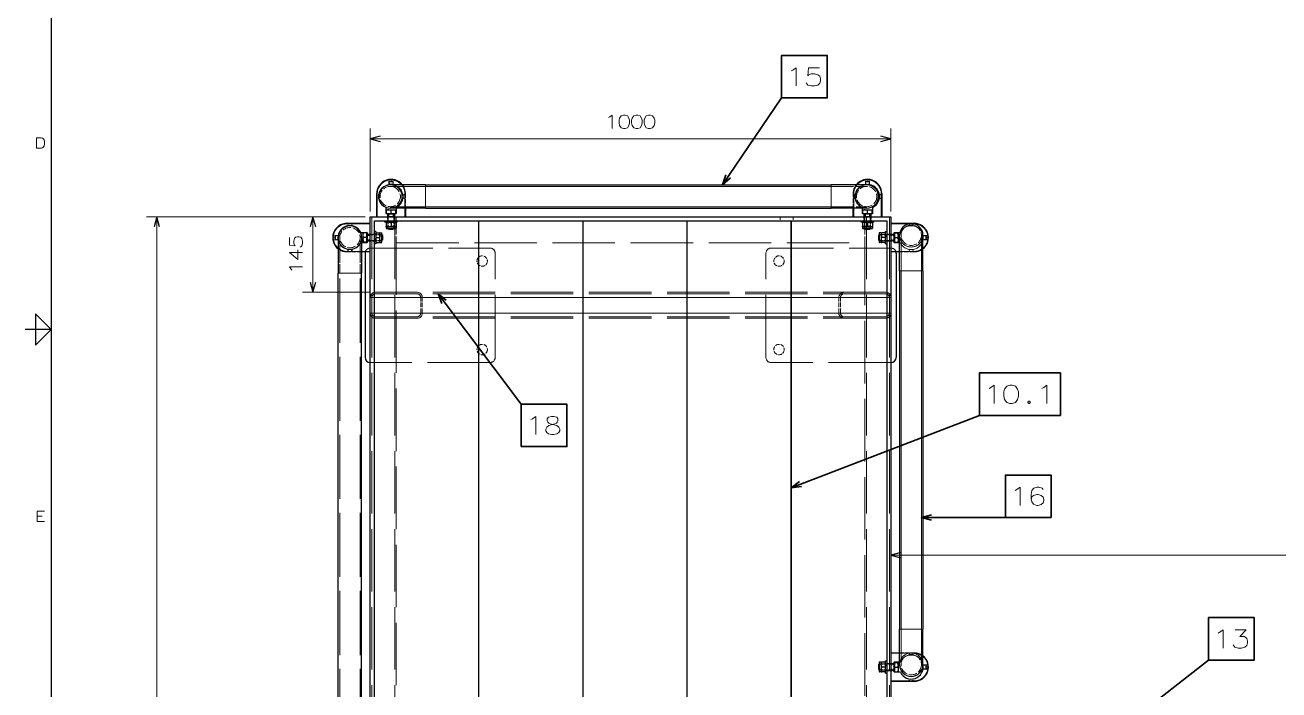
# Model space of a CAD drawing. Extents: x 5 to 836, y 5 to 589.
# Drawn here: x 5 to 245.8, y 227.8 to 355.5 of the extents above; entities that cross this region are included whole.
import ezdxf

# ---------------------------------------------------------------- set-up
doc = ezdxf.new("R2010")
doc.units = 0
doc.linetypes.add('DASHED', pattern=[15, 12, -3])

msp = doc.modelspace()

# ---------------------------------------------------------------- linework, layer by layer
at = {"color": 7, "lineweight": 25}
for p, q in [((10, 584), (10, 10)), ((72.54, 318.67), (72.54, 323.12)), ((81.93, 324.82), (75.13, 324.82)), ((81.93, 324.82), (159.83, 324.82)), ((166.63, 324.82), (159.83, 324.82)), ((169.54, 323.12), (169.54, 318.67)), ((74.32, 319.32), (74.32, 320.46)), ((81.93, 320.32), (75.13, 320.32)), ((76.27, 320.32), (76.27, 319.32)), ((78.04, 320.32), (78.04, 318.67)), ((81.93, 320.32), (159.83, 320.32)), ((166.63, 320.32), (159.83, 320.32)), ((164.04, 318.67), (164.04, 320.32)), ((165.82, 319.32), (165.82, 320.32)), ((167.77, 320.46), (167.77, 319.32)), ((71.29, 118.67), (71.29, 318.67)), ((71.29, 318.67), (171.29, 318.67)), ((72.09, 317.87), (170.49, 317.87)), ((72.09, 119.47), (72.09, 317.87)), ((74.09, 317.62), (74.09, 317.87)), ((76.22, 319.27), (74.37, 319.27)), ((74.39, 320.04), (74.39, 319.96)), ((74.39, 320.04), (74.86, 320.04)), ((74.39, 320.04), (74.39, 320.04)), ((74.39, 319.33), (74.39, 319.96)), ((74.39, 319.33), (75.29, 319.33)), ((74.46, 319.27), (74.46, 319.33)), ((74.86, 320.04), (76.19, 320.04)), ((75.29, 319.33), (75.29, 319.96)), ((75.29, 319.33), (76.19, 319.33)), ((76.12, 319.27), (76.12, 319.33)), ((76.19, 319.96), (76.19, 320.04)), ((76.19, 320.04), (76.19, 320.04)), ((76.19, 319.33), (76.19, 319.96)), ((76.49, 317.62), (76.49, 317.87)), ((92.09, 317.87), (92.09, 119.47)), ((92.1, 317.87), (92.1, 119.47)), ((112.09, 317.87), (112.09, 119.47)), ((112.1, 317.87), (112.1, 119.47)), ((132.09, 317.87), (132.09, 119.47)), ((132.1, 317.87), (132.1, 119.47)), ((152.09, 317.87), (152.09, 119.47)), ((152.1, 317.87), (152.1, 119.47)), ((165.59, 317.62), (165.59, 317.87)), ((167.72, 319.27), (165.87, 319.27)), ((165.89, 320.04), (165.89, 319.96)), ((165.89, 320.04), (166.36, 320.04)), ((165.89, 320.04), (165.89, 320.04)), ((165.89, 319.33), (165.89, 319.96)), ((165.89, 319.33), (166.79, 319.33)), ((165.96, 319.27), (165.96, 319.33)), ((166.36, 320.04), (167.69, 320.04)), ((166.79, 319.33), (166.79, 319.96)), ((166.79, 319.33), (167.69, 319.33)), ((167.62, 319.27), (167.62, 319.33)), ((167.69, 319.96), (167.69, 320.04)), ((167.69, 320.04), (167.69, 320.04)), ((167.69, 319.33), (167.69, 319.96)), ((167.99, 317.62), (167.99, 317.87)), ((170.49, 317.87), (170.49, 217.87)), ((171.29, 318.67), (171.29, 218.67)), ((66.84, 317.42), (71.29, 317.42)), ((69.51, 315.65), (70.64, 315.65)), ((70, 315.57), (69.92, 315.57)), ((69.92, 314.24), (69.92, 315.57)), ((69.92, 315.57), (69.92, 315.57)), ((70.63, 315.57), (70, 315.57)), ((70.63, 314.67), (70.63, 315.57)), ((70.69, 315.5), (70.63, 315.5)), ((70.69, 315.6), (70.69, 313.75)), ((72.34, 315.87), (72.09, 315.87)), ((72.34, 315.87), (72.34, 313.47)), ((72.34, 315.62), (72.42, 315.62)), ((72.42, 315.62), (73.06, 315.62)), ((73.14, 315.62), (73.06, 315.62)), ((73.14, 315.62), (73.51, 315.62)), ((73.14, 315.23), (73.14, 315.62)), ((73.54, 313.76), (73.54, 315.59)), ((76.49, 317.62), (74.09, 317.62)), ((74.34, 317.62), (74.34, 317.54)), ((74.34, 317.54), (74.34, 316.9)), ((74.34, 316.82), (74.34, 316.9)), ((74.34, 316.82), (74.34, 316.46)), ((74.34, 316.82), (74.73, 316.82)), ((74.38, 316.42), (76.21, 316.42)), ((74.82, 316.82), (74.73, 316.82)), ((74.88, 316.27), (74.73, 316.42)), ((74.9, 316.82), (74.82, 316.82)), ((74.88, 316.27), (75.7, 316.27)), ((74.9, 316.82), (75.68, 316.82)), ((75.29, 317.54), (75.29, 316.9)), ((75.77, 316.82), (75.68, 316.82)), ((75.7, 316.27), (75.85, 316.42)), ((75.85, 316.82), (75.77, 316.82)), ((75.85, 316.82), (76.24, 316.82)), ((76.24, 317.62), (76.24, 317.54)), ((76.24, 317.54), (76.24, 316.9)), ((76.24, 316.82), (76.24, 316.9)), ((76.24, 316.82), (76.24, 316.46)), ((167.99, 317.62), (165.59, 317.62)), ((165.84, 317.62), (165.84, 317.54)), ((165.84, 317.54), (165.84, 316.9)), ((165.84, 316.82), (165.84, 316.9)), ((165.84, 316.82), (165.84, 316.46)), ((165.84, 316.82), (166.23, 316.82)), ((165.88, 316.42), (167.71, 316.42)), ((166.32, 316.82), (166.23, 316.82)), ((166.38, 316.27), (166.23, 316.42)), ((166.4, 316.82), (166.32, 316.82)), ((166.38, 316.27), (167.2, 316.27)), ((166.4, 316.82), (167.18, 316.82)), ((166.79, 317.54), (166.79, 316.9)), ((167.27, 316.82), (167.18, 316.82)), ((167.2, 316.27), (167.35, 316.42)), ((167.35, 316.82), (167.27, 316.82)), ((167.35, 316.82), (167.74, 316.82)), ((167.74, 317.62), (167.74, 317.54)), ((167.74, 317.54), (167.74, 316.9)), ((167.74, 316.82), (167.74, 316.9)), ((167.74, 316.82), (167.74, 316.46)), ((169.04, 315.59), (169.04, 313.76)), ((169.44, 315.62), (169.08, 315.62)), ((169.44, 315.62), (169.44, 315.23)), ((169.44, 315.62), (169.52, 315.62)), ((170.16, 315.62), (169.52, 315.62)), ((170.24, 315.62), (170.16, 315.62)), ((170.24, 315.87), (170.49, 315.87)), ((170.24, 313.47), (170.24, 315.87)), ((171.29, 317.42), (175.74, 317.42)), ((171.89, 313.75), (171.89, 315.6)), ((171.89, 315.5), (171.95, 315.5)), ((171.94, 315.65), (173, 315.65)), ((171.95, 315.57), (172.58, 315.57)), ((171.95, 315.57), (171.95, 314.67)), ((172.66, 315.57), (172.58, 315.57)), ((172.66, 315.57), (172.66, 315.1)), ((172.66, 315.57), (172.66, 315.57)), ((65.14, 314.67), (65.14, 307.87)), ((69.64, 314.67), (69.64, 307.87)), ((70.64, 313.7), (69.64, 313.7)), ((69.92, 313.77), (69.92, 314.24)), ((69.92, 313.77), (70, 313.77)), ((69.92, 313.77), (69.92, 313.77)), ((70.63, 314.67), (70, 314.67)), ((70.63, 313.77), (70, 313.77)), ((70.63, 313.77), (70.63, 314.67)), ((70.69, 313.84), (70.63, 313.84)), ((72.34, 313.47), (72.09, 313.47)), ((72.34, 313.72), (72.42, 313.72)), ((72.42, 314.67), (73.06, 314.67)), ((72.42, 313.72), (73.06, 313.72)), ((73.14, 313.72), (73.06, 313.72)), ((73.14, 315.23), (73.14, 315.15)), ((73.14, 315.15), (73.14, 315.06)), ((73.14, 314.28), (73.14, 315.06)), ((73.14, 314.28), (73.14, 314.2)), ((73.14, 314.2), (73.14, 314.11)), ((73.14, 313.72), (73.14, 314.11)), ((73.14, 313.72), (73.51, 313.72)), ((73.69, 315.08), (73.54, 315.23)), ((73.69, 314.26), (73.54, 314.11)), ((73.69, 314.26), (73.69, 315.08)), ((168.89, 315.08), (169.04, 315.23)), ((168.89, 315.08), (168.89, 314.26)), ((168.89, 314.26), (169.04, 314.11)), ((169.44, 313.72), (169.08, 313.72)), ((169.44, 315.15), (169.44, 315.23)), ((169.44, 315.06), (169.44, 315.15)), ((169.44, 315.06), (169.44, 314.28)), ((169.44, 314.2), (169.44, 314.28)), ((169.44, 314.11), (169.44, 314.2)), ((169.44, 314.11), (169.44, 313.72)), ((169.44, 313.72), (169.52, 313.72)), ((170.16, 314.67), (169.52, 314.67)), ((170.16, 313.72), (169.52, 313.72)), ((170.24, 313.72), (170.16, 313.72)), ((170.24, 313.47), (170.49, 313.47)), ((171.89, 313.84), (171.95, 313.84)), ((172.94, 313.7), (171.94, 313.7)), ((171.95, 314.67), (172.58, 314.67)), ((171.95, 314.67), (171.95, 313.77)), ((171.95, 313.77), (172.58, 313.77)), ((172.58, 313.77), (172.66, 313.77)), ((172.66, 315.1), (172.66, 313.77)), ((172.66, 313.77), (172.66, 313.77)), ((172.94, 308.32), (172.94, 315.12)), ((177.44, 308.32), (177.44, 315.12)), ((71.29, 311.92), (69.64, 311.92)), ((70.29, 311.67), (70.29, 291.67)), ((172.94, 311.92), (171.29, 311.92)), ((172.29, 311.67), (172.29, 291.67)), ((172.94, 308.32), (172.94, 239.42)), ((177.44, 308.32), (177.44, 239.42)), ((65.14, 218.67), (65.14, 307.87)), ((69.64, 218.67), (69.64, 307.87)), ((10, 297), (7, 300)), ((7, 300), (7, 294)), ((10, 297), (5, 297)), ((10, 297), (7, 294)), ((172.94, 232.62), (172.94, 239.42)), ((177.44, 232.62), (177.44, 239.42)), ((171.29, 234.92), (172.94, 234.92)), ((168.89, 232.58), (169.04, 232.73)), ((168.89, 232.58), (168.89, 231.76)), ((168.89, 231.76), (169.04, 231.61)), ((169.04, 233.09), (169.04, 231.26)), ((169.44, 233.12), (169.08, 233.12)), ((169.44, 231.22), (169.08, 231.22)), ((169.44, 233.12), (169.44, 232.73)), ((169.44, 233.12), (169.52, 233.12)), ((169.44, 232.65), (169.44, 232.73)), ((169.44, 232.56), (169.44, 232.65)), ((169.44, 232.56), (169.44, 231.78)), ((169.44, 231.7), (169.44, 231.78)), ((169.44, 231.61), (169.44, 231.7)), ((169.44, 231.61), (169.44, 231.22)), ((169.44, 231.22), (169.52, 231.22)), ((170.16, 233.12), (169.52, 233.12)), ((170.16, 232.17), (169.52, 232.17)), ((170.16, 231.22), (169.52, 231.22)), ((170.24, 233.12), (170.16, 233.12)), ((170.24, 231.22), (170.16, 231.22)), ((170.24, 233.37), (170.49, 233.37)), ((170.24, 230.97), (170.24, 233.37)), ((171.89, 231.25), (171.89, 233.1)), ((171.89, 233), (171.95, 233)), ((171.89, 231.34), (171.95, 231.34)), ((171.94, 233.15), (172.94, 233.15)), ((173.08, 231.2), (171.94, 231.2)), ((171.95, 233.07), (172.58, 233.07)), ((171.95, 233.07), (171.95, 232.17)), ((171.95, 232.17), (172.58, 232.17)), ((171.95, 232.17), (171.95, 231.27)), ((171.95, 231.27), (172.58, 231.27)), ((172.66, 233.07), (172.58, 233.07)), ((172.58, 231.27), (172.66, 231.27)), ((172.66, 233.07), (172.66, 232.6)), ((172.66, 233.07), (172.66, 233.07)), ((172.66, 232.6), (172.66, 231.27)), ((172.66, 231.27), (172.66, 231.27)), ((170.24, 230.97), (170.49, 230.97)), ((175.74, 229.42), (171.29, 229.42))]:
    msp.add_line(p, q, dxfattribs=at)
at = {"color": 7, "lineweight": 9}
for p, q in [((71.29, 319.67), (71.29, 335.67)), ((171.29, 319.67), (171.29, 335.67)), ((71.29, 333.67), (171.29, 333.67)), ((72.54, 323.12), (72.64, 323.12)), ((72.64, 318.67), (72.64, 323.12)), ((81.93, 320.32), (81.93, 324.82)), ((159.83, 320.32), (159.83, 324.82)), ((169.44, 323.12), (169.44, 318.67)), ((169.54, 323.12), (169.44, 323.12)), ((77.94, 320.32), (77.94, 318.67)), ((164.14, 318.67), (164.14, 320.32)), ((70.29, 318.67), (28.29, 318.67)), ((30.29, 118.67), (30.29, 318.67)), ((70.29, 318.67), (58.29, 318.67)), ((60.29, 304.17), (60.29, 318.67)), ((66.84, 317.42), (66.84, 317.32)), ((66.84, 317.32), (71.29, 317.32)), ((73.51, 313.72), (73.51, 315.62)), ((74.34, 316.46), (76.24, 316.46)), ((74.76, 316.39), (74.76, 316.42)), ((75.82, 316.39), (75.82, 316.42)), ((165.84, 316.46), (167.74, 316.46)), ((166.26, 316.39), (166.26, 316.42)), ((167.32, 316.39), (167.32, 316.42)), ((169.08, 315.62), (169.08, 313.72)), ((171.29, 317.32), (174.72, 317.32)), ((175.66, 317.32), (175.74, 317.32)), ((175.74, 317.42), (175.74, 317.32)), ((73.57, 315.2), (73.54, 315.2)), ((73.57, 314.15), (73.54, 314.15)), ((169.01, 315.2), (169.04, 315.2)), ((169.01, 314.15), (169.04, 314.15)), ((71.29, 312.02), (69.64, 312.02)), ((172.94, 312.02), (171.29, 312.02)), ((172.94, 308.32), (177.44, 308.32)), ((69.64, 307.87), (65.14, 307.87)), ((71.29, 304.17), (58.29, 304.17)), ((171.29, 253.67), (521.29, 253.67)), ((172.94, 239.42), (177.44, 239.42)), ((171.29, 234.82), (172.94, 234.82)), ((169.01, 232.7), (169.04, 232.7)), ((169.01, 231.65), (169.04, 231.65)), ((169.08, 233.12), (169.08, 231.22)), ((175.74, 229.52), (171.29, 229.52)), ((175.74, 229.42), (175.74, 229.52))]:
    msp.add_line(p, q, dxfattribs=at)
at = {"color": 7, "linetype": 'DASHED', "lineweight": 9, "ltscale": 0.025145}
for p, q in [((74.89, 324.84), (74.89, 325.84)), ((75.69, 324.84), (75.69, 325.84)), ((166.39, 324.84), (166.39, 325.84)), ((167.19, 324.84), (167.19, 325.84)), ((65.13, 315.07), (64.12, 315.07)), ((65.13, 314.27), (64.12, 314.27)), ((177.46, 315.07), (178.46, 315.07)), ((177.46, 314.27), (178.46, 314.27)), ((177.46, 232.57), (178.46, 232.57)), ((177.46, 231.77), (178.46, 231.77))]:
    msp.add_line(p, q, dxfattribs=at)
at = {"color": 7, "linetype": 'DASHED', "lineweight": 9, "ltscale": 0.011547}
for p, q in [((75.29, 325.6), (74.89, 325.37)), ((75.29, 325.6), (75.69, 325.37)), ((166.79, 325.6), (166.39, 325.37)), ((166.79, 325.6), (167.19, 325.37)), ((64.36, 314.67), (64.59, 314.27)), ((178.22, 314.67), (177.99, 314.27)), ((178.22, 232.17), (177.99, 232.57)), ((178.22, 232.17), (177.99, 231.77))]:
    msp.add_line(p, q, dxfattribs=at)
at = {"color": 7, "linetype": 'DASHED', "lineweight": 9, "ltscale": 0.018776}
for p, q in [((75.64, 325.37), (74.89, 325.37)), ((75.69, 325.37), (74.94, 325.37)), ((167.14, 325.37), (166.39, 325.37)), ((167.19, 325.37), (166.44, 325.37)), ((64.59, 315.07), (64.59, 314.32)), ((64.59, 315.02), (64.59, 314.27)), ((177.99, 314.32), (177.99, 315.07)), ((177.99, 314.27), (177.99, 315.02)), ((177.99, 231.82), (177.99, 232.57)), ((177.99, 231.77), (177.99, 232.52))]:
    msp.add_line(p, q, dxfattribs=at)
at = {"color": 7, "linetype": 'DASHED', "lineweight": 9, "ltscale": 0.013376}
for p, q in [((74.89, 324.84), (74.89, 325.37)), ((75.69, 324.84), (75.69, 325.37)), ((166.39, 324.84), (166.39, 325.37)), ((167.19, 324.84), (167.19, 325.37)), ((65.13, 315.07), (64.59, 315.07)), ((65.13, 314.27), (64.59, 314.27)), ((177.46, 315.07), (177.99, 315.07)), ((177.46, 314.27), (177.99, 314.27)), ((177.46, 232.57), (177.99, 232.57)), ((177.46, 231.77), (177.99, 231.77))]:
    msp.add_line(p, q, dxfattribs=at)
at = {"color": 7, "linetype": 'DASHED', "lineweight": 9, "ltscale": 0.025099}
for p, q in [((74.96, 324.85), (74.96, 325.85)), ((75.62, 324.85), (75.62, 325.85)), ((166.46, 324.85), (166.46, 325.85)), ((167.12, 324.85), (167.12, 325.85))]:
    msp.add_line(p, q, dxfattribs=at)
at = {"color": 7, "linetype": 'DASHED', "lineweight": 9, "ltscale": 0.0025}
for p, q in [((72.54, 323.12), (72.64, 323.12)), ((78.04, 323.12), (77.94, 323.12)), ((78.04, 323.12), (77.94, 323.12)), ((164.04, 323.12), (164.14, 323.12)), ((164.04, 323.12), (164.14, 323.12)), ((169.54, 323.12), (169.44, 323.12)), ((66.84, 311.92), (66.84, 312.02)), ((66.84, 311.92), (66.84, 312.02)), ((175.74, 311.92), (175.74, 312.02)), ((175.74, 311.92), (175.74, 312.02)), ((175.74, 234.92), (175.74, 234.82)), ((175.74, 234.92), (175.74, 234.82)), ((175.74, 229.42), (175.74, 229.52))]:
    msp.add_line(p, q, dxfattribs=at)
at = {"color": 7, "linetype": 'DASHED', "lineweight": 9, "ltscale": 0.012126}
for p, q in [((72.54, 322.97), (73.03, 322.97)), ((77.56, 322.97), (78.04, 322.97)), ((164.04, 322.97), (164.53, 322.97)), ((169.06, 322.97), (169.54, 322.97)), ((72.54, 322.17), (73.03, 322.17)), ((77.56, 322.17), (78.04, 322.17)), ((164.04, 322.17), (164.53, 322.17)), ((169.06, 322.17), (169.54, 322.17)), ((66.99, 316.94), (66.99, 317.42)), ((67.79, 316.94), (67.79, 317.42)), ((174.79, 317.42), (174.79, 316.94)), ((175.59, 317.42), (175.59, 316.94)), ((66.99, 311.92), (66.99, 312.41)), ((67.79, 311.92), (67.79, 312.41)), ((174.79, 312.41), (174.79, 311.92)), ((175.59, 312.41), (175.59, 311.92)), ((174.79, 234.92), (174.79, 234.44)), ((175.59, 234.92), (175.59, 234.44))]:
    msp.add_line(p, q, dxfattribs=at)
at = {"color": 7, "linetype": 'DASHED', "lineweight": 9, "ltscale": 0.011853}
for p, q in [((72.54, 322.91), (73.01, 322.91)), ((164.04, 322.91), (164.51, 322.91)), ((169.07, 322.91), (169.54, 322.91)), ((72.54, 322.24), (73.01, 322.24)), ((164.04, 322.24), (164.51, 322.24)), ((169.07, 322.24), (169.54, 322.24)), ((67.06, 316.95), (67.06, 317.42)), ((67.72, 316.95), (67.72, 317.42)), ((174.86, 317.42), (174.86, 316.95)), ((175.52, 317.42), (175.52, 316.95)), ((174.86, 234.92), (174.86, 234.45)), ((175.52, 234.92), (175.52, 234.45))]:
    msp.add_line(p, q, dxfattribs=at)
at = {"color": 7, "linetype": 'DASHED', "lineweight": 9, "ltscale": 0.11125}
for p, q in [((72.64, 323.12), (72.64, 318.67)), ((77.94, 323.12), (77.94, 318.67)), ((164.14, 323.12), (164.14, 318.67)), ((169.44, 323.12), (169.44, 318.67)), ((66.84, 317.32), (71.29, 317.32)), ((175.74, 317.32), (171.29, 317.32)), ((66.84, 312.02), (71.29, 312.02)), ((175.74, 312.02), (171.29, 312.02)), ((175.74, 234.82), (171.29, 234.82)), ((175.74, 229.52), (171.29, 229.52))]:
    msp.add_line(p, q, dxfattribs=at)
at = {"color": 7, "linetype": 'DASHED', "lineweight": 9, "ltscale": 5.73221e-05}
for p, q in [((73.03, 322.97), (73.03, 322.97)), ((169.06, 322.97), (169.06, 322.97))]:
    msp.add_line(p, q, dxfattribs=at)
at = {"color": 7, "linetype": 'DASHED', "lineweight": 9, "ltscale": 0.17}
for p, q in [((81.93, 324.52), (75.13, 324.52)), ((166.63, 324.52), (159.83, 324.52)), ((81.93, 320.62), (75.13, 320.62)), ((166.63, 320.62), (159.83, 320.62)), ((65.44, 314.67), (65.44, 307.87)), ((69.34, 314.67), (69.34, 307.87)), ((173.24, 308.32), (173.24, 315.12)), ((177.14, 308.32), (177.14, 315.12)), ((173.24, 232.62), (173.24, 239.42)), ((177.14, 232.62), (177.14, 239.42))]:
    msp.add_line(p, q, dxfattribs=at)
at = {"color": 7, "linetype": 'DASHED', "lineweight": 9}
for p, q in [((76.25, 324.52), (165.51, 324.52)), ((81.93, 324.52), (159.83, 324.52)), ((76.25, 320.62), (165.51, 320.62)), ((81.93, 320.62), (159.83, 320.62)), ((71.59, 318.67), (71.59, 218.67)), ((75.99, 318.67), (75.99, 218.67)), ((166.59, 318.67), (166.59, 218.67)), ((170.99, 318.67), (170.99, 218.67)), ((65.44, 219.8), (65.44, 313.55)), ((69.34, 219.8), (69.34, 313.55)), ((76.29, 123.67), (76.29, 313.67)), ((76.29, 313.67), (166.29, 313.67)), ((166.29, 313.67), (166.29, 213.67)), ((173.24, 314), (173.24, 233.75)), ((177.14, 314), (177.14, 233.75)), ((71.29, 312.67), (94.29, 312.67)), ((95.29, 291.67), (95.29, 311.67)), ((147.29, 291.67), (147.29, 311.67)), ((148.29, 312.67), (171.29, 312.67)), ((173.24, 308.32), (173.24, 239.42)), ((177.14, 308.32), (177.14, 239.42)), ((65.44, 129.47), (65.44, 307.87)), ((69.34, 129.47), (69.34, 307.87)), ((170.29, 304.17), (72.29, 304.17)), ((170.29, 303.87), (72.29, 303.87)), ((171.29, 303.17), (71.29, 303.17)), ((170.99, 303.17), (71.59, 303.17)), ((161.59, 303.17), (80.99, 303.17)), ((161.29, 303.17), (81.29, 303.17)), ((171.29, 300.17), (71.29, 300.17)), ((170.99, 300.17), (71.59, 300.17)), ((170.29, 299.47), (72.29, 299.47)), ((170.29, 299.17), (72.29, 299.17)), ((161.59, 300.17), (80.99, 300.17)), ((161.29, 300.17), (81.29, 300.17)), ((94.29, 290.67), (71.29, 290.67)), ((171.29, 290.67), (148.29, 290.67))]:
    msp.add_line(p, q, dxfattribs=at)
at = {"color": 7, "linetype": 'DASHED', "lineweight": 9, "ltscale": 0.011854}
for p, q in [((77.57, 322.91), (78.04, 322.91)), ((77.57, 322.24), (78.04, 322.24)), ((67.06, 311.92), (67.06, 312.4)), ((67.72, 311.92), (67.72, 312.4)), ((174.86, 312.4), (174.86, 311.92)), ((175.52, 312.4), (175.52, 311.92)), ((174.86, 229.9), (174.86, 229.42)), ((175.52, 229.9), (175.52, 229.42))]:
    msp.add_line(p, q, dxfattribs=at)
at = {"color": 7, "linetype": 'DASHED', "lineweight": 9, "ltscale": 0.07}
for p, q in [((77.94, 323.12), (77.94, 320.32)), ((78.04, 323.12), (78.04, 320.32)), ((164.04, 320.32), (164.04, 323.12)), ((164.14, 320.32), (164.14, 323.12)), ((69.64, 312.02), (66.84, 312.02)), ((69.64, 311.92), (66.84, 311.92)), ((175.74, 312.02), (172.94, 312.02)), ((175.74, 311.92), (172.94, 311.92)), ((172.94, 234.92), (175.74, 234.92)), ((172.94, 234.82), (175.74, 234.82))]:
    msp.add_line(p, q, dxfattribs=at)
at = {"color": 7, "linetype": 'DASHED', "lineweight": 9, "ltscale": 0.1125}
for p, q in [((81.93, 320.32), (81.93, 324.82)), ((159.83, 320.32), (159.83, 324.82)), ((172.94, 308.32), (177.44, 308.32)), ((69.64, 307.87), (65.14, 307.87)), ((172.94, 239.42), (177.44, 239.42))]:
    msp.add_line(p, q, dxfattribs=at)
at = {"color": 7, "linetype": 'DASHED', "lineweight": 9, "ltscale": 0.097501}
for p, q in [((81.93, 320.62), (81.93, 324.52)), ((81.93, 320.62), (81.93, 324.52)), ((159.83, 320.62), (159.83, 324.52)), ((159.83, 320.62), (159.83, 324.52)), ((69.34, 307.87), (65.44, 307.87)), ((69.34, 307.87), (65.44, 307.87))]:
    msp.add_line(p, q, dxfattribs=at)
at = {"color": 7, "linetype": 'DASHED', "lineweight": 9, "ltscale": 5.80737e-05}
for p, q in [((73.03, 322.17), (73.03, 322.18)), ((169.06, 322.17), (169.06, 322.18)), ((175.59, 229.91), (175.59, 229.91))]:
    msp.add_line(p, q, dxfattribs=at)
at = {"color": 7, "linetype": 'DASHED', "lineweight": 9, "ltscale": 0.003383}
for p, q in [((76.27, 320.46), (76.27, 320.32)), ((165.82, 320.32), (165.82, 320.46)), ((69.64, 313.7), (69.51, 313.7)), ((173.08, 313.7), (172.94, 313.7)), ((172.94, 233.15), (173.08, 233.15))]:
    msp.add_line(p, q, dxfattribs=at)
at = {"color": 7, "linetype": 'DASHED', "lineweight": 9, "ltscale": 0.015}
for p, q in [((74.59, 318.67), (74.59, 319.27)), ((74.59, 318.67), (74.59, 319.27)), ((74.89, 318.67), (74.89, 319.27)), ((75.69, 318.67), (75.69, 319.27)), ((75.99, 318.67), (75.99, 319.27)), ((75.99, 318.67), (75.99, 319.27)), ((166.09, 318.67), (166.09, 319.27)), ((166.09, 318.67), (166.09, 319.27)), ((166.39, 318.67), (166.39, 319.27)), ((167.19, 318.67), (167.19, 319.27)), ((167.49, 318.67), (167.49, 319.27)), ((167.49, 318.67), (167.49, 319.27)), ((71.29, 315.37), (70.69, 315.37)), ((71.29, 315.37), (70.69, 315.37)), ((71.29, 315.07), (70.69, 315.07)), ((71.29, 314.27), (70.69, 314.27)), ((71.29, 313.97), (70.69, 313.97)), ((71.29, 313.97), (70.69, 313.97)), ((171.29, 315.37), (171.89, 315.37)), ((171.29, 315.37), (171.89, 315.37)), ((171.29, 315.07), (171.89, 315.07)), ((171.29, 314.27), (171.89, 314.27)), ((171.29, 313.97), (171.89, 313.97)), ((171.29, 313.97), (171.89, 313.97)), ((171.29, 232.87), (171.89, 232.87)), ((171.29, 232.87), (171.89, 232.87)), ((171.29, 232.57), (171.89, 232.57)), ((171.29, 231.77), (171.89, 231.77)), ((171.29, 231.47), (171.89, 231.47)), ((171.29, 231.47), (171.89, 231.47))]:
    msp.add_line(p, q, dxfattribs=at)
at = {"color": 7, "linetype": 'DASHED', "lineweight": 9, "ltscale": 0.02}
for p, q in [((74.59, 317.87), (74.59, 318.67)), ((74.59, 317.87), (74.59, 318.67)), ((75.99, 317.87), (75.99, 318.67)), ((75.99, 317.87), (75.99, 318.67)), ((150.04, 318.67), (150.04, 317.87)), ((152.54, 318.67), (152.54, 317.87)), ((166.09, 317.87), (166.09, 318.67)), ((166.09, 317.87), (166.09, 318.67)), ((167.49, 317.87), (167.49, 318.67)), ((167.49, 317.87), (167.49, 318.67)), ((72.09, 315.37), (71.29, 315.37)), ((72.09, 315.37), (71.29, 315.37)), ((72.09, 313.97), (71.29, 313.97)), ((72.09, 313.97), (71.29, 313.97)), ((170.49, 315.37), (171.29, 315.37)), ((170.49, 315.37), (171.29, 315.37)), ((170.49, 313.97), (171.29, 313.97)), ((170.49, 313.97), (171.29, 313.97)), ((170.49, 232.87), (171.29, 232.87)), ((170.49, 232.87), (171.29, 232.87)), ((170.49, 231.47), (171.29, 231.47)), ((170.49, 231.47), (171.29, 231.47))]:
    msp.add_line(p, q, dxfattribs=at)
at = {"color": 7, "linetype": 'DASHED', "lineweight": 9, "ltscale": 0.00625}
for p, q in [((74.64, 317.62), (74.64, 317.87)), ((75.94, 317.62), (75.94, 317.87)), ((166.14, 317.62), (166.14, 317.87)), ((167.44, 317.62), (167.44, 317.87)), ((72.34, 315.32), (72.09, 315.32)), ((72.34, 314.02), (72.09, 314.02)), ((170.24, 315.32), (170.49, 315.32)), ((170.24, 314.02), (170.49, 314.02)), ((170.24, 232.82), (170.49, 232.82)), ((170.24, 231.52), (170.49, 231.52))]:
    msp.add_line(p, q, dxfattribs=at)
at = {"color": 7, "linetype": 'DASHED', "lineweight": 9, "ltscale": 0.029268}
for p, q in [((75.88, 319.21), (74.71, 319.21)), ((75.88, 319.21), (74.71, 319.21)), ((167.38, 319.21), (166.21, 319.21)), ((167.38, 319.21), (166.21, 319.21)), ((74.71, 316.45), (75.88, 316.45)), ((74.71, 316.45), (75.88, 316.45)), ((166.21, 316.45), (167.38, 316.45)), ((166.21, 316.45), (167.38, 316.45)), ((169.07, 232.76), (169.07, 231.59)), ((169.07, 232.76), (169.07, 231.59)), ((171.83, 231.59), (171.83, 232.76)), ((171.83, 231.59), (171.83, 232.76))]:
    msp.add_line(p, q, dxfattribs=at)
at = {"color": 7, "linetype": 'DASHED', "lineweight": 9, "ltscale": 0.069125}
for p, q in [((74.71, 319.21), (74.71, 316.45)), ((75.88, 319.21), (75.88, 316.45)), ((166.21, 319.21), (166.21, 316.45)), ((167.38, 319.21), (167.38, 316.45)), ((70.75, 315.26), (73.52, 315.26)), ((70.75, 314.09), (73.52, 314.09)), ((171.83, 315.26), (169.07, 315.26)), ((171.83, 314.09), (169.07, 314.09)), ((171.83, 232.76), (169.07, 232.76)), ((171.83, 231.59), (169.07, 231.59))]:
    msp.add_line(p, q, dxfattribs=at)
at = {"color": 7, "linetype": 'DASHED', "lineweight": 9, "ltscale": 0.002927}
for p, q in [((74.76, 318.74), (74.71, 318.84)), ((74.76, 318.74), (74.71, 318.84)), ((75.82, 318.74), (75.88, 318.84)), ((75.82, 318.74), (75.88, 318.84)), ((166.26, 318.74), (166.21, 318.84)), ((166.26, 318.74), (166.21, 318.84)), ((167.32, 318.74), (167.38, 318.84)), ((167.32, 318.74), (167.38, 318.84)), ((71.22, 315.2), (71.12, 315.26)), ((71.22, 315.2), (71.12, 315.26)), ((71.22, 314.15), (71.12, 314.09)), ((71.22, 314.15), (71.12, 314.09)), ((171.36, 315.2), (171.46, 315.26)), ((171.36, 315.2), (171.46, 315.26)), ((171.36, 314.15), (171.46, 314.09)), ((171.36, 314.15), (171.46, 314.09)), ((171.36, 232.7), (171.46, 232.76)), ((171.36, 232.7), (171.46, 232.76)), ((171.36, 231.65), (171.46, 231.59)), ((171.36, 231.65), (171.46, 231.59))]:
    msp.add_line(p, q, dxfattribs=at)
at = {"color": 7, "linetype": 'DASHED', "lineweight": 9, "ltscale": 0.027477}
for p, q in [((74.71, 318.74), (75.8, 318.74)), ((166.21, 318.74), (167.3, 318.74)), ((71.22, 314.09), (71.22, 315.19)), ((171.36, 315.26), (171.36, 314.16)), ((171.36, 232.76), (171.36, 231.66))]:
    msp.add_line(p, q, dxfattribs=at)
at = {"color": 7, "linetype": 'DASHED', "lineweight": 9, "ltscale": 0.057375}
for p, q in [((74.76, 316.45), (74.76, 318.74)), ((75.82, 316.45), (75.82, 318.74)), ((166.26, 316.45), (166.26, 318.74)), ((167.32, 316.45), (167.32, 318.74)), ((73.52, 315.2), (71.22, 315.2)), ((73.52, 314.15), (71.22, 314.15)), ((169.07, 315.2), (171.36, 315.2)), ((169.07, 314.15), (171.36, 314.15)), ((169.07, 232.7), (171.36, 232.7)), ((169.07, 231.65), (171.36, 231.65))]:
    msp.add_line(p, q, dxfattribs=at)
at = {"color": 7, "linetype": 'DASHED', "lineweight": 9, "ltscale": 0.015684}
for p, q in [((75.29, 319.33), (75.29, 319.96)), ((166.79, 319.33), (166.79, 319.96)), ((70.63, 314.67), (70, 314.67)), ((171.95, 314.67), (172.58, 314.67)), ((171.95, 232.17), (172.58, 232.17))]:
    msp.add_line(p, q, dxfattribs=at)
at = {"color": 7, "linetype": 'DASHED', "lineweight": 9, "ltscale": 0.001791}
for p, q in [((75.8, 318.74), (75.88, 318.74)), ((167.3, 318.74), (167.38, 318.74)), ((71.22, 315.19), (71.22, 315.26)), ((171.36, 314.16), (171.36, 314.09)), ((171.36, 231.66), (171.36, 231.59))]:
    msp.add_line(p, q, dxfattribs=at)
at = {"color": 7, "linetype": 'DASHED', "lineweight": 9, "ltscale": 0.125}
for p, q in [((76.29, 318.67), (76.29, 313.67)), ((166.29, 318.67), (166.29, 313.67))]:
    msp.add_line(p, q, dxfattribs=at)
at = {"color": 7, "linetype": 'DASHED', "lineweight": 9, "ltscale": 0.002499}
for p, q in [((66.84, 317.42), (66.84, 317.32)), ((175.74, 317.42), (175.74, 317.32))]:
    msp.add_line(p, q, dxfattribs=at)
at = {"color": 7, "linetype": 'DASHED', "lineweight": 9, "ltscale": 5.7459e-05}
for p, q in [((66.99, 316.94), (66.99, 316.94)), ((67.79, 316.94), (67.79, 316.94))]:
    msp.add_line(p, q, dxfattribs=at)
at = {"color": 7, "linetype": 'DASHED', "lineweight": 9, "ltscale": 0.011875}
for p, q in [((73.14, 315.15), (73.14, 315.62)), ((75.77, 316.82), (76.24, 316.82)), ((165.84, 316.82), (166.32, 316.82)), ((167.27, 316.82), (167.74, 316.82)), ((169.44, 315.62), (169.44, 315.15)), ((73.14, 313.72), (73.14, 314.2)), ((169.44, 314.2), (169.44, 313.72)), ((169.44, 233.12), (169.44, 232.65)), ((169.44, 231.7), (169.44, 231.22))]:
    msp.add_line(p, q, dxfattribs=at)
at = {"color": 7, "linetype": 'DASHED', "lineweight": 9, "ltscale": 0.0475}
for p, q in [((73.51, 313.72), (73.51, 315.62)), ((74.34, 316.46), (76.24, 316.46)), ((169.08, 315.62), (169.08, 313.72)), ((169.08, 233.12), (169.08, 231.22))]:
    msp.add_line(p, q, dxfattribs=at)
at = {"color": 7, "linetype": 'DASHED', "lineweight": 9, "ltscale": 0.011874}
msp.add_line((74.34, 316.82), (74.82, 316.82), dxfattribs=at)
at = {"color": 7, "linetype": 'DASHED', "lineweight": 9, "ltscale": 0.03}
for p, q in [((74.69, 317.62), (74.69, 316.42)), ((75.89, 317.62), (75.89, 316.42)), ((166.19, 317.62), (166.19, 316.42)), ((167.39, 317.62), (167.39, 316.42)), ((72.34, 315.27), (73.54, 315.27)), ((72.34, 314.07), (73.54, 314.07)), ((170.24, 315.27), (169.04, 315.27)), ((170.24, 314.07), (169.04, 314.07)), ((170.24, 232.77), (169.04, 232.77)), ((170.24, 231.57), (169.04, 231.57))]:
    msp.add_line(p, q, dxfattribs=at)
at = {"color": 7, "linetype": 'DASHED', "lineweight": 9, "ltscale": 0.000884207}
for p, q in [((74.73, 316.42), (74.71, 316.45)), ((75.85, 316.42), (75.88, 316.45)), ((166.23, 316.42), (166.21, 316.45)), ((167.35, 316.42), (167.38, 316.45)), ((73.54, 315.23), (73.52, 315.26)), ((169.04, 315.23), (169.07, 315.26))]:
    msp.add_line(p, q, dxfattribs=at)
at = {"color": 7, "linetype": 'DASHED', "lineweight": 9, "ltscale": 0.000624084}
for p, q in [((74.76, 316.42), (74.76, 316.45)), ((75.82, 316.42), (75.82, 316.45)), ((166.26, 316.42), (166.26, 316.45)), ((167.32, 316.42), (167.32, 316.45)), ((73.54, 315.2), (73.52, 315.2)), ((73.54, 314.15), (73.52, 314.15)), ((169.04, 315.2), (169.07, 315.2)), ((169.04, 314.15), (169.07, 314.15)), ((169.04, 232.7), (169.07, 232.7)), ((169.04, 231.65), (169.07, 231.65))]:
    msp.add_line(p, q, dxfattribs=at)
at = {"color": 7, "linetype": 'DASHED', "lineweight": 9, "ltscale": 0.015902}
for p, q in [((75.29, 317.54), (75.29, 316.9)), ((166.79, 317.54), (166.79, 316.9)), ((72.42, 314.67), (73.06, 314.67)), ((170.16, 314.67), (169.52, 314.67)), ((170.16, 232.17), (169.52, 232.17))]:
    msp.add_line(p, q, dxfattribs=at)
at = {"color": 7, "linetype": 'DASHED', "lineweight": 9, "ltscale": 0.047499}
msp.add_line((165.84, 316.46), (167.74, 316.46), dxfattribs=at)
at = {"color": 7, "linetype": 'DASHED', "lineweight": 9, "ltscale": 0.00183}
msp.add_line((173, 315.65), (173.08, 315.65), dxfattribs=at)
at = {"color": 7, "linetype": 'DASHED', "lineweight": 9, "ltscale": 0.023585}
msp.add_line((174.72, 317.32), (175.66, 317.32), dxfattribs=at)
at = {"color": 7, "linetype": 'DASHED', "lineweight": 9, "ltscale": 5.78339e-05}
msp.add_line((174.79, 316.94), (174.79, 316.94), dxfattribs=at)
at = {"color": 7, "linetype": 'DASHED', "lineweight": 9, "ltscale": 5.82088e-05}
msp.add_line((175.59, 316.94), (175.59, 316.94), dxfattribs=at)
at = {"color": 7, "linetype": 'DASHED', "lineweight": 9, "ltscale": 0.0251}
for p, q in [((65.11, 315.01), (64.11, 315.01)), ((65.11, 314.34), (64.11, 314.34)), ((177.47, 315.01), (178.47, 315.01)), ((177.47, 314.34), (178.47, 314.34)), ((177.47, 232.51), (178.47, 232.51)), ((177.47, 231.84), (178.47, 231.84))]:
    msp.add_line(p, q, dxfattribs=at)
at = {"color": 7, "linetype": 'DASHED', "lineweight": 9, "ltscale": 0.011548}
for p, q in [((64.36, 314.67), (64.59, 315.07)), ((178.22, 314.67), (177.99, 315.07))]:
    msp.add_line(p, q, dxfattribs=at)
at = {"color": 7, "linetype": 'DASHED', "lineweight": 9, "ltscale": 0.029269}
for p, q in [((70.75, 315.26), (70.75, 314.09)), ((70.75, 315.26), (70.75, 314.09)), ((73.52, 314.09), (73.52, 315.26)), ((73.52, 314.09), (73.52, 315.26)), ((169.07, 315.26), (169.07, 314.09)), ((169.07, 315.26), (169.07, 314.09)), ((171.83, 314.09), (171.83, 315.26)), ((171.83, 314.09), (171.83, 315.26))]:
    msp.add_line(p, q, dxfattribs=at)
at = {"color": 7, "linetype": 'DASHED', "lineweight": 9, "ltscale": 0.000883668}
for p, q in [((73.54, 314.11), (73.52, 314.09)), ((169.04, 314.11), (169.07, 314.09)), ((169.04, 232.73), (169.07, 232.76)), ((169.04, 231.61), (169.07, 231.59))]:
    msp.add_line(p, q, dxfattribs=at)
at = {"color": 7, "linetype": 'DASHED', "lineweight": 9, "ltscale": 0.0975}
for p, q in [((173.24, 308.32), (177.14, 308.32)), ((173.24, 308.32), (177.14, 308.32)), ((173.24, 239.42), (177.14, 239.42)), ((173.24, 239.42), (177.14, 239.42))]:
    msp.add_line(p, q, dxfattribs=at)
at = {"color": 7, "linetype": 'DASHED', "lineweight": 9, "ltscale": 0.075}
for p, q in [((80.99, 300.17), (80.99, 303.17)), ((81.29, 300.17), (81.29, 303.17)), ((161.29, 300.17), (161.29, 303.17)), ((161.59, 300.17), (161.59, 303.17))]:
    msp.add_line(p, q, dxfattribs=at)
at = {"color": 7, "linetype": 'DASHED', "lineweight": 9, "ltscale": 5.76978e-05}
msp.add_line((174.79, 229.91), (174.79, 229.91), dxfattribs=at)
at = {"color": 7, "linetype": 'DASHED', "lineweight": 9, "ltscale": 0.012127}
for p, q in [((174.79, 229.91), (174.79, 229.42)), ((175.59, 229.91), (175.59, 229.42))]:
    msp.add_line(p, q, dxfattribs=at)
at = {"color": 7, "lineweight": 35}
for points in [[(150.29, 341.52), (150.29, 349.67), (159.06, 349.67), (159.06, 341.52)], [(188.29, 280.52), (188.29, 288.67), (203.84, 288.67), (203.84, 280.52)], [(100.29, 274.52), (100.29, 282.67), (109.06, 282.67), (109.06, 274.52)], [(193.29, 260.91), (193.29, 269.06), (202.06, 269.06), (202.06, 260.91)], [(232.29, 233.52), (232.29, 241.67), (241.06, 241.67), (241.06, 233.52)]]:
    msp.add_lwpolyline(points, close=True, dxfattribs=at)
at = {"color": 7, "lineweight": 9}
for points in [[(152.14, 346.7), (152.48, 346.87)], [(152.48, 346.87), (153.1, 347.32), (153.1, 343.82)], [(155.02, 344.44), (155.19, 344.16), (155.36, 343.99), (155.98, 343.82), (156.6, 343.82), (157.27, 343.99), (157.61, 344.33), (157.78, 344.83), (157.78, 345.17), (157.61, 345.68), (157.27, 345.96), (156.6, 346.13), (155.98, 346.13), (155.47, 345.96), (155.3, 345.79), (155.47, 347.32), (157.56, 347.32)], [(117.06, 337.73), (117.3, 337.85)], [(117.3, 337.85), (117.74, 338.17), (117.74, 335.67)], [(8.1, 333.86), (7.19, 333.86), (7.19, 331.86)], [(8.06, 331.86), (8.32, 331.92), (8.52, 332.12), (8.65, 332.31), (8.74, 332.6)], [(8.1, 333.86), (8.32, 333.79), (8.52, 333.63), (8.65, 333.44), (8.74, 333.15)], [(8.74, 332.6), (8.74, 333.15)], [(7.19, 331.86), (8.1, 331.86)], [(57.85, 312.87), (58.05, 313), (58.17, 313.12), (58.29, 313.56), (58.29, 314), (58.17, 314.49), (57.93, 314.73), (57.56, 314.85), (57.32, 314.85), (56.96, 314.73), (56.76, 314.49), (56.64, 314), (56.64, 313.56), (56.76, 313.2), (56.88, 313.08), (55.79, 313.2), (55.79, 314.69)], [(57.4, 312.31), (57.4, 310.46), (55.79, 311.83), (57, 311.83), (58.29, 311.83)], [(56.11, 308.64), (55.79, 309.08), (58.29, 309.08)], [(56.23, 308.4), (56.11, 308.64)], [(190.14, 285.7), (190.48, 285.87)], [(190.48, 285.87), (191.1, 286.32), (191.1, 282.82)], [(200.3, 285.7), (200.64, 285.87)], [(200.64, 285.87), (201.26, 286.32), (201.26, 282.82)], [(197.76, 283.27), (197.59, 283.1)], [(197.59, 283.1), (197.59, 282.99)], [(197.59, 282.99), (197.76, 282.82)], [(197.76, 283.27), (197.87, 283.27)], [(197.76, 282.82), (197.87, 282.82)], [(198.04, 283.1), (197.87, 283.27)], [(197.87, 282.82), (198.04, 282.99)], [(198.04, 283.1), (198.04, 282.99)], [(102.14, 279.7), (102.48, 279.87)], [(102.48, 279.87), (103.1, 280.32), (103.1, 276.82)], [(105.19, 277.21), (105.02, 277.55), (105.02, 277.89), (105.19, 278.23), (105.58, 278.57), (106.77, 278.91), (107.05, 279.02), (107.22, 279.19), (107.33, 279.47), (107.33, 279.87), (107.11, 280.15)], [(105.52, 280.15), (105.3, 279.87), (105.3, 279.47), (105.41, 279.19), (105.58, 279.02), (105.86, 278.91), (107.11, 278.57)], [(107.11, 280.15), (106.54, 280.32), (106.09, 280.32), (105.52, 280.15)], [(105.19, 277.21), (105.52, 276.99), (106.09, 276.82), (106.54, 276.82), (107.11, 276.99)], [(107.5, 278.23), (107.11, 278.57)], [(107.5, 278.23), (107.67, 277.89), (107.67, 277.55), (107.5, 277.21), (107.11, 276.99)], [(195.14, 266.09), (195.48, 266.26)], [(195.48, 266.26), (196.1, 266.71), (196.1, 263.21)], [(200.5, 266.26), (200.33, 266.54), (199.71, 266.71), (199.37, 266.71), (198.75, 266.54), (198.36, 266.09), (198.19, 265.3), (198.19, 264.51), (198.36, 263.89), (198.69, 263.49), (199.31, 263.21), (199.54, 263.21), (200.16, 263.38), (200.5, 263.72), (200.67, 264.17), (200.67, 264.34), (200.5, 264.79), (200.16, 265.13), (199.54, 265.3), (199.31, 265.3), (198.69, 265.13), (198.36, 264.85), (198.19, 264.45)], [(7.32, 262.11), (8.74, 262.11)], [(7.32, 262.11), (7.32, 260.11), (8.74, 260.11)], [(8.29, 261.17), (7.32, 261.17)], [(234.14, 238.7), (234.48, 238.87)], [(234.48, 238.87), (235.1, 239.32), (235.1, 235.82)], [(237.02, 236.44), (237.19, 236.16), (237.36, 235.99), (237.98, 235.82), (238.6, 235.82), (239.27, 235.99), (239.61, 236.33), (239.78, 236.83), (239.78, 237.17), (239.61, 237.68), (239.44, 237.85), (239.11, 238.02), (238.31, 238.02), (239.5, 239.32), (237.41, 239.32)]]:
    msp.add_lwpolyline(points, dxfattribs=at)
at = {"color": 7, "lineweight": 35}
for points in [[(138.95, 324.82), (150.29, 341.52)], [(139.6, 326.71), (138.95, 324.82), (140.46, 326.13)], [(84.31, 303.87), (100.29, 282.67)], [(85.88, 302.64), (84.31, 303.87), (85.06, 302.02)], [(152.1, 266.63), (188.29, 280.52)], [(153.72, 267.8), (152.1, 266.63), (154.09, 266.83)], [(179.07, 261.43), (177.14, 260.91), (179.07, 260.39)], [(177.14, 260.91), (193.29, 260.91)], [(220.79, 224.52), (232.29, 233.52)]]:
    msp.add_lwpolyline(points, dxfattribs=at)
at = {"color": 7, "lineweight": 9}
for points in [[(119.92, 338.17), (119.48, 338.05), (119.19, 337.65), (119.07, 337.25), (119.07, 336.72), (119.19, 336.2), (119.48, 335.79), (119.92, 335.67), (120.24, 335.67), (120.69, 335.79), (120.97, 336.2), (121.09, 336.68), (121.09, 337.25), (120.97, 337.65), (120.69, 338.05), (120.24, 338.17)], [(122.34, 338.17), (121.9, 338.05), (121.61, 337.65), (121.49, 337.25), (121.49, 336.72), (121.61, 336.2), (121.9, 335.79), (122.34, 335.67), (122.66, 335.67), (123.11, 335.79), (123.39, 336.2), (123.51, 336.68), (123.51, 337.25), (123.39, 337.65), (123.11, 338.05), (122.66, 338.17)], [(124.76, 338.17), (124.31, 338.05), (124.03, 337.65), (123.91, 337.25), (123.91, 336.72), (124.03, 336.2), (124.31, 335.79), (124.76, 335.67), (125.08, 335.67), (125.52, 335.79), (125.81, 336.2), (125.93, 336.68), (125.93, 337.25), (125.81, 337.65), (125.52, 338.05), (125.08, 338.17)], [(194.15, 286.32), (193.52, 286.15), (193.13, 285.58), (192.96, 285.02), (192.96, 284.29), (193.13, 283.55), (193.52, 282.99), (194.15, 282.82), (194.6, 282.82), (195.22, 282.99), (195.61, 283.55), (195.78, 284.23), (195.78, 285.02), (195.61, 285.58), (195.22, 286.15), (194.6, 286.32)]]:
    msp.add_lwpolyline(points, close=True, dxfattribs=at)
at = {"color": 7, "lineweight": 25}
for points in [[(73.22, 334.19), (71.29, 333.67), (73.22, 333.16)], [(169.36, 333.16), (171.29, 333.67), (169.36, 334.19)], [(30.81, 316.74), (30.29, 318.67), (29.77, 316.74)], [(60.81, 316.74), (60.29, 318.67), (59.77, 316.74)], [(74.86, 320.04), (74.72, 320.03), (74.56, 320.01), (74.39, 319.96)], [(74.86, 320.04), (74.99, 320.03), (75.13, 320.01), (75.29, 319.96)], [(75.29, 319.96), (75.44, 320), (75.57, 320.03), (75.74, 320.04), (75.91, 320.03), (76.04, 320), (76.19, 319.96)], [(166.36, 320.04), (166.22, 320.03), (166.06, 320.01), (165.89, 319.96)], [(166.36, 320.04), (166.49, 320.03), (166.63, 320.01), (166.79, 319.96)], [(166.79, 319.96), (166.94, 320), (167.07, 320.03), (167.24, 320.04), (167.41, 320.03), (167.54, 320), (167.69, 319.96)], [(70, 314.67), (69.96, 314.82), (69.93, 314.95), (69.92, 315.12), (69.93, 315.29), (69.96, 315.42), (70, 315.57)], [(72.34, 315.23), (72.36, 315.38), (72.42, 315.62)], [(73.14, 315.23), (73.12, 315.38), (73.06, 315.62)], [(74.73, 317.62), (74.59, 317.6), (74.34, 317.54)], [(74.73, 316.82), (74.59, 316.84), (74.34, 316.9)], [(74.9, 317.62), (75.04, 317.6), (75.29, 317.54)], [(74.9, 316.82), (75.04, 316.84), (75.29, 316.9)], [(75.68, 317.62), (75.54, 317.6), (75.29, 317.54)], [(75.68, 316.82), (75.54, 316.84), (75.29, 316.9)], [(75.85, 317.62), (75.99, 317.6), (76.24, 317.54)], [(75.85, 316.82), (75.99, 316.84), (76.24, 316.9)], [(166.23, 317.62), (166.09, 317.6), (165.84, 317.54)], [(166.23, 316.82), (166.09, 316.84), (165.84, 316.9)], [(166.4, 317.62), (166.54, 317.6), (166.79, 317.54)], [(166.4, 316.82), (166.54, 316.84), (166.79, 316.9)], [(167.18, 317.62), (167.04, 317.6), (166.79, 317.54)], [(167.18, 316.82), (167.04, 316.84), (166.79, 316.9)], [(167.35, 317.62), (167.49, 317.6), (167.74, 317.54)], [(167.35, 316.82), (167.49, 316.84), (167.74, 316.9)], [(169.44, 315.23), (169.46, 315.38), (169.52, 315.62)], [(170.24, 315.23), (170.22, 315.38), (170.16, 315.62)], [(172.66, 315.1), (172.65, 315.25), (172.63, 315.4), (172.58, 315.57)], [(69.92, 314.24), (69.93, 314.37), (69.96, 314.51), (70, 314.67)], [(69.92, 314.24), (69.93, 314.1), (69.96, 313.94), (70, 313.77)], [(72.34, 315.06), (72.36, 314.92), (72.42, 314.67)], [(72.34, 314.28), (72.36, 314.43), (72.42, 314.67)], [(72.34, 314.11), (72.36, 313.97), (72.42, 313.72)], [(73.14, 315.06), (73.12, 314.92), (73.06, 314.67)], [(73.14, 314.28), (73.12, 314.43), (73.06, 314.67)], [(73.14, 314.11), (73.12, 313.97), (73.06, 313.72)], [(169.44, 315.06), (169.46, 314.92), (169.52, 314.67)], [(169.44, 314.28), (169.46, 314.43), (169.52, 314.67)], [(169.44, 314.11), (169.46, 313.97), (169.52, 313.72)], [(170.24, 315.06), (170.22, 314.92), (170.16, 314.67)], [(170.24, 314.28), (170.22, 314.43), (170.16, 314.67)], [(170.24, 314.11), (170.22, 313.97), (170.16, 313.72)], [(172.66, 315.1), (172.65, 314.97), (172.62, 314.83), (172.58, 314.67)], [(172.58, 314.67), (172.62, 314.52), (172.65, 314.39), (172.66, 314.22), (172.65, 314.06), (172.62, 313.92), (172.58, 313.77)], [(59.77, 306.1), (60.29, 304.17), (60.81, 306.1)], [(173.22, 254.19), (171.29, 253.67), (173.22, 253.16)], [(169.44, 232.73), (169.46, 232.88), (169.52, 233.12)], [(169.44, 232.56), (169.46, 232.42), (169.52, 232.17)], [(169.44, 231.78), (169.46, 231.93), (169.52, 232.17)], [(169.44, 231.61), (169.46, 231.47), (169.52, 231.22)], [(170.24, 232.73), (170.22, 232.88), (170.16, 233.12)], [(170.24, 232.56), (170.22, 232.42), (170.16, 232.17)], [(170.24, 231.78), (170.22, 231.93), (170.16, 232.17)], [(170.24, 231.61), (170.22, 231.47), (170.16, 231.22)], [(172.66, 232.6), (172.65, 232.75), (172.63, 232.9), (172.58, 233.07)], [(172.66, 232.6), (172.65, 232.47), (172.62, 232.33), (172.58, 232.17)], [(172.58, 232.17), (172.62, 232.02), (172.65, 231.89), (172.66, 231.72), (172.65, 231.56), (172.62, 231.42), (172.58, 231.27)]]:
    msp.add_lwpolyline(points, dxfattribs=at)
at = {"color": 7, "linetype": 'DASHED', "lineweight": 9}
for points in [[(75.29, 319.96), (75.14, 320), (75.01, 320.03), (74.84, 320.04), (74.68, 320.03), (74.54, 320), (74.39, 319.96)], [(75.72, 320.04), (75.59, 320.03), (75.45, 320.01), (75.29, 319.96)], [(75.72, 320.04), (75.87, 320.03), (76.02, 320.01), (76.19, 319.96)], [(166.79, 319.96), (166.64, 320), (166.51, 320.03), (166.34, 320.04), (166.18, 320.03), (166.04, 320), (165.89, 319.96)], [(167.22, 320.04), (167.09, 320.03), (166.95, 320.01), (166.79, 319.96)], [(167.22, 320.04), (167.37, 320.03), (167.52, 320.01), (167.69, 319.96)], [(69.92, 315.1), (69.93, 315.25), (69.96, 315.4), (70, 315.57)], [(72.34, 315.23), (72.36, 315.38), (72.42, 315.62)], [(73.14, 315.23), (73.12, 315.38), (73.06, 315.62)], [(74.73, 317.62), (74.59, 317.6), (74.34, 317.54)], [(74.73, 316.82), (74.59, 316.84), (74.34, 316.9)], [(74.9, 317.62), (75.04, 317.6), (75.29, 317.54)], [(74.9, 316.82), (75.04, 316.84), (75.29, 316.9)], [(75.68, 317.62), (75.54, 317.6), (75.29, 317.54)], [(75.68, 316.82), (75.54, 316.84), (75.29, 316.9)], [(75.85, 317.62), (75.99, 317.6), (76.24, 317.54)], [(75.85, 316.82), (75.99, 316.84), (76.24, 316.9)], [(166.23, 317.62), (166.09, 317.6), (165.84, 317.54)], [(166.23, 316.82), (166.09, 316.84), (165.84, 316.9)], [(166.4, 317.62), (166.54, 317.6), (166.79, 317.54)], [(166.4, 316.82), (166.54, 316.84), (166.79, 316.9)], [(167.18, 317.62), (167.04, 317.6), (166.79, 317.54)], [(167.18, 316.82), (167.04, 316.84), (166.79, 316.9)], [(167.35, 317.62), (167.49, 317.6), (167.74, 317.54)], [(167.35, 316.82), (167.49, 316.84), (167.74, 316.9)], [(169.44, 315.23), (169.46, 315.38), (169.52, 315.62)], [(170.24, 315.23), (170.22, 315.38), (170.16, 315.62)], [(172.58, 314.67), (172.62, 314.82), (172.65, 314.95), (172.66, 315.12), (172.65, 315.29), (172.62, 315.42), (172.58, 315.57)], [(69.92, 315.1), (69.93, 314.97), (69.96, 314.83), (70, 314.67)], [(70, 314.67), (69.96, 314.52), (69.93, 314.39), (69.92, 314.22), (69.93, 314.06), (69.96, 313.92), (70, 313.77)], [(72.34, 315.06), (72.36, 314.92), (72.42, 314.67)], [(72.34, 314.28), (72.36, 314.43), (72.42, 314.67)], [(72.34, 314.11), (72.36, 313.97), (72.42, 313.72)], [(73.14, 315.06), (73.12, 314.92), (73.06, 314.67)], [(73.14, 314.28), (73.12, 314.43), (73.06, 314.67)], [(73.14, 314.11), (73.12, 313.97), (73.06, 313.72)], [(169.44, 315.06), (169.46, 314.92), (169.52, 314.67)], [(169.44, 314.28), (169.46, 314.43), (169.52, 314.67)], [(169.44, 314.11), (169.46, 313.97), (169.52, 313.72)], [(170.24, 315.06), (170.22, 314.92), (170.16, 314.67)], [(170.24, 314.28), (170.22, 314.43), (170.16, 314.67)], [(170.24, 314.11), (170.22, 313.97), (170.16, 313.72)], [(172.66, 314.24), (172.65, 314.37), (172.62, 314.51), (172.58, 314.67)], [(172.66, 314.24), (172.65, 314.1), (172.63, 313.94), (172.58, 313.77)], [(169.44, 232.73), (169.46, 232.88), (169.52, 233.12)], [(169.44, 232.56), (169.46, 232.42), (169.52, 232.17)], [(169.44, 231.78), (169.46, 231.93), (169.52, 232.17)], [(169.44, 231.61), (169.46, 231.47), (169.52, 231.22)], [(170.24, 232.73), (170.22, 232.88), (170.16, 233.12)], [(170.24, 232.56), (170.22, 232.42), (170.16, 232.17)], [(170.24, 231.78), (170.22, 231.93), (170.16, 232.17)], [(170.24, 231.61), (170.22, 231.47), (170.16, 231.22)], [(172.58, 232.17), (172.62, 232.32), (172.65, 232.45), (172.66, 232.62), (172.65, 232.79), (172.62, 232.92), (172.58, 233.07)], [(172.66, 231.74), (172.65, 231.87), (172.62, 232.01), (172.58, 232.17)], [(172.66, 231.74), (172.65, 231.6), (172.63, 231.44), (172.58, 231.27)]]:
    msp.add_lwpolyline(points, dxfattribs=at)
at = {"color": 7, "linetype": 'DASHED', "lineweight": 9, "ltscale": 0.13}
for centre in [(75.13, 322.57), (166.63, 322.57), (67.39, 314.67), (175.19, 315.12), (175.19, 232.62)]:
    msp.add_circle(centre, 1.95, dxfattribs=at)
at = {"color": 7, "linetype": 'DASHED', "lineweight": 9, "ltscale": 0.066667}
for centre in [(92.79, 310.17), (149.79, 310.17), (92.79, 293.17), (149.79, 293.17)]:
    msp.add_circle(centre, 1, dxfattribs=at)
at = {"color": 7, "lineweight": 25}
for centre, radius, start, end in [((75.29, 323.12), 2.75, 38.1835, 180), ((166.79, 323.12), 2.75, 0, 141.8165), ((75.13, 322.57), 2.25, 90, 270), ((75.29, 322.57), 2.3, 78.0309, 110.2901), ((166.79, 322.57), 2.3, 295.8598, 101.9687), ((166.63, 322.57), 2.25, 270, 90), ((74.27, 320.46), 0.05, 0, 23.2067), ((167.82, 320.46), 0.05, 115.8598, 180), ((74.37, 319.32), 0.05, 180, 270), ((76.22, 319.32), 0.05, 270, 360), ((165.87, 319.32), 0.05, 180, 270), ((167.72, 319.32), 0.05, 270, 360), ((66.84, 314.67), 2.75, 90, 231.8165), ((67.39, 314.67), 2.3, 25.8598, 191.9687), ((67.39, 314.67), 2.25, 0, 180), ((69.51, 315.7), 0.05, 205.8598, 270), ((70.64, 315.6), 0.05, 0, 90), ((73.51, 315.59), 0.035, 0, 90), ((74.38, 316.46), 0.035, 180, 270), ((76.21, 316.46), 0.035, 270, 360), ((165.88, 316.46), 0.035, 180, 270), ((167.71, 316.46), 0.035, 270, 360), ((169.08, 315.59), 0.035, 90, 180), ((171.94, 315.6), 0.05, 90, 180), ((175.19, 315.12), 2.25, 0, 180), ((175.74, 314.67), 2.75, 308.1835, 90), ((70.64, 313.75), 0.05, 270, 360), ((73.51, 313.76), 0.035, 270, 360), ((169.08, 313.76), 0.035, 180, 270), ((171.94, 313.75), 0.05, 180, 270), ((175.19, 314.67), 2.3, 348.031, 11.9893), ((71.29, 311.67), 1, 165.5225, 180), ((171.29, 311.67), 1, 0, 14.4777), ((71.29, 291.67), 1, 180, 270), ((171.29, 291.67), 1, 270, 360), ((175.74, 232.17), 2.75, 270, 51.8165), ((169.08, 233.09), 0.035, 90, 180), ((169.08, 231.26), 0.035, 180, 270), ((171.94, 233.1), 0.05, 90, 180), ((171.94, 231.25), 0.05, 180, 270), ((175.19, 232.62), 2.25, 180, 360), ((173.08, 231.15), 0.05, 25.8598, 90), ((175.19, 232.17), 2.3, 205.8598, 11.9687)]:
    msp.add_arc(centre, radius, start, end, dxfattribs=at)
at = {"color": 7, "lineweight": 9}
for centre, start, end in [((75.29, 323.12), 39.9045, 180), ((166.79, 323.12), 0, 140.0955), ((66.84, 314.67), 90, 230.0955), ((175.74, 314.67), 309.9045, 90), ((175.74, 232.17), 270, 50.0955)]:
    msp.add_arc(centre, 2.65, start, end, dxfattribs=at)
at = {"color": 7, "linetype": 'DASHED', "lineweight": 9}
for centre, radius, start, end in [((75.29, 323.12), 2.65, 0, 180), ((166.79, 323.12), 2.65, 0, 180), ((75.29, 322.57), 2.3, 110.2901, 244.1402), ((75.13, 322.57), 2.25, 270, 90), ((75.13, 322.57), 2.25, 270, 90), ((75.29, 322.57), 2.3, 295.8598, 78.0309), ((75.13, 322.57), 2.25, 299.9264, 60.0736), ((75.29, 323.12), 2.65, 0, 39.9045), ((75.29, 323.12), 2.75, 0, 38.1835), ((75.29, 322.57), 2.3, 351.2211, 10.014), ((75.29, 322.57), 2.3, 349.986, 8.7789), ((166.79, 323.12), 2.75, 141.8165, 180), ((166.79, 323.12), 2.65, 140.0955, 180), ((166.63, 322.57), 2.25, 90, 270), ((166.63, 322.57), 2.25, 90, 270), ((166.63, 322.57), 2.25, 119.9264, 240.0736), ((166.79, 322.57), 2.3, 101.9687, 244.1402), ((166.79, 322.57), 2.3, 169.986, 188.7789), ((166.79, 322.57), 2.3, 171.2211, 190.014), ((74.27, 320.46), 0.05, 23.2067, 64.1402), ((76.32, 320.46), 0.05, 115.8598, 180), ((165.77, 320.46), 0.05, 0, 64.1402), ((74.65, 319.21), 0.06, 0, 90), ((75.94, 319.21), 0.06, 90, 180), ((166.15, 319.21), 0.06, 0, 90), ((167.44, 319.21), 0.06, 90, 180), ((66.84, 314.67), 2.65, 90, 270), ((173.08, 315.7), 0.05, 270, 334.1402), ((175.19, 314.67), 2.3, 11.9893, 154.1402), ((175.74, 314.67), 2.65, 270, 90), ((67.39, 314.67), 2.25, 180, 360), ((67.39, 314.67), 2.25, 180, 360), ((67.39, 314.67), 2.3, 191.9687, 334.1402), ((67.39, 314.67), 2.25, 209.9264, 330.0736), ((69.51, 313.65), 0.05, 90, 154.1402), ((70.75, 315.32), 0.06, 180, 270), ((70.75, 314.03), 0.06, 90, 180), ((171.83, 315.32), 0.06, 270, 360), ((171.83, 314.03), 0.06, 0, 90), ((175.19, 315.12), 2.25, 180, 360), ((175.19, 315.12), 2.25, 180, 360), ((173.08, 313.65), 0.05, 25.8598, 90), ((175.19, 314.67), 2.3, 205.8598, 348.031), ((175.19, 315.12), 2.25, 209.9264, 330.0736), ((66.84, 314.67), 2.65, 230.0955, 270), ((66.84, 314.67), 2.75, 231.8165, 270), ((67.39, 314.67), 2.3, 259.986, 278.7789), ((67.39, 314.67), 2.3, 261.2211, 280.014), ((71.29, 311.67), 1, 90, 165.5225), ((94.29, 311.67), 1, 0, 90), ((148.29, 311.67), 1, 90, 180), ((171.29, 311.67), 1, 14.4777, 90), ((175.19, 314.67), 2.3, 259.986, 278.7789), ((175.19, 314.67), 2.3, 261.2211, 280.014), ((175.74, 314.67), 2.65, 270, 309.9045), ((175.74, 314.67), 2.75, 270, 308.1835), ((72.29, 303.17), 1, 90, 180), ((72.29, 303.17), 0.7, 90, 180), ((80.29, 303.17), 1, 0, 90), ((80.29, 303.17), 0.7, 0, 90), ((162.29, 303.17), 1, 90, 180), ((162.29, 303.17), 0.7, 90, 180), ((170.29, 303.17), 1, 0, 90), ((170.29, 303.17), 0.7, 0, 90), ((72.29, 300.17), 1, 180, 270), ((72.29, 300.17), 0.7, 180, 270), ((80.29, 300.17), 1, 270, 360), ((80.29, 300.17), 0.7, 270, 360), ((162.29, 300.17), 1, 180, 270), ((162.29, 300.17), 0.7, 180, 270), ((170.29, 300.17), 1, 270, 360), ((170.29, 300.17), 0.7, 270, 360), ((94.29, 291.67), 1, 270, 360), ((148.29, 291.67), 1, 180, 270), ((175.19, 232.62), 2.25, 0, 180), ((175.19, 232.62), 2.25, 0, 180), ((175.19, 232.17), 2.3, 11.9687, 154.1402), ((175.19, 232.62), 2.25, 29.9264, 150.0736), ((175.19, 232.17), 2.3, 81.2211, 100.014), ((175.19, 232.17), 2.3, 79.986, 98.7789), ((175.74, 232.17), 2.75, 51.8165, 90), ((175.74, 232.17), 2.65, 50.0955, 90), ((175.74, 232.17), 2.65, 270, 90), ((171.83, 232.82), 0.06, 270, 360), ((171.83, 231.53), 0.06, 0, 90), ((173.08, 233.2), 0.05, 270, 334.1402)]:
    msp.add_arc(centre, radius, start, end, dxfattribs=at)

doc.saveas('drawing.dxf')
